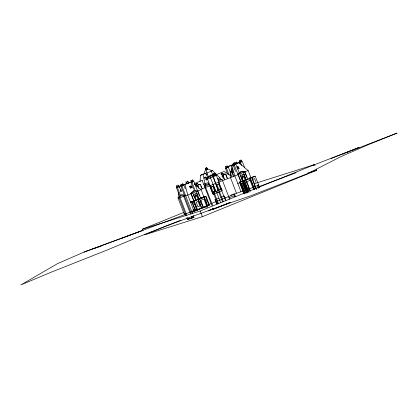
<?xml version="1.0" encoding="UTF-8"?>
<svg xmlns="http://www.w3.org/2000/svg" width="418" height="418" viewBox="0 0 418 418"><rect width="100%" height="100%" fill="white"/><g stroke="black" fill="none" stroke-linecap="round" stroke-linejoin="round"><path stroke-width="0.63" d="M206.074 167.994L206.565 169.656L206.435 170.649A3.793 1.144 69.5 0 0 206.941 173.01L208.488 177.023M194.302 197.322L194.71 196.047L195.598 195.452L195.023 193.973M200.07 181.668L200.447 175.294L205.275 173.339M185.279 213.697L184.207 214.032L178.058 198.101L178.726 192.505M179.322 187.53L179.468 186.287L181.135 185.608M230.893 173L230.344 177.363L236.494 193.294L243.893 190.739M231.044 171.756L231.823 165.523L233.714 164.776M228.468 167.587L228.651 166.327L233.296 164.441M180.21 190.483L180.388 189.887L180.931 190.253L181.485 191.684L180.764 191.914L180.21 190.483L181.783 189.908M231.541 169.154L232.089 169.52L232.638 170.952L231.917 171.181L231.363 169.75L231.541 169.154L232.68 168.694M189.563 186.809L189.903 186.104L191.371 186.114L191.919 187.551L190.571 188.1L189.563 186.809L191.371 186.114L190.911 186.261M195.885 184.218L196.225 183.512L197.693 183.528L198.247 184.96L196.894 185.508L195.885 184.218L197.693 183.528L196.225 183.512M221.164 173.961L221.503 173.256L222.972 173.271L223.525 174.703L222.172 175.252L221.164 173.961L222.972 173.271L222.517 173.413L223.525 174.703M231.849 176.887L230.166 172.535L230.705 171.652L231.196 171.448L232.189 171.85L233.552 175.382M190.509 185.911L190.018 186.663L190.571 188.1M196.831 183.324L196.34 184.077L196.894 185.508M205.698 177.415L206.152 177.274L204.799 177.822L205.353 179.254L206.706 178.705L206.152 177.274L205.29 177.065L204.345 177.964M214.92 175.372L215.594 175.095L215.04 173.663L214.183 173.46L213.232 174.358M222.115 173.068L221.624 173.82L222.172 175.252M237.476 168.511L237.111 167.555L237.602 166.803L238.464 167.007L239.012 168.444L237.664 168.992M181.067 195.044L184.453 195.885L185.54 195.446L182.154 194.605L181.067 195.044L179.014 197.594L185.921 215.5M227.538 178.502L225.856 174.144L223.944 174.16L222.726 175.393L224.09 178.925L222.099 176.38L223.118 175.215M198.863 184.359L197.38 185.676L198.863 184.359L200.515 184.427L202.197 188.784M222.726 175.393L224.205 174.076M250.486 177.76L250.863 177.566L248.156 170.549L238.767 162.727L235.12 163.872M195.185 195.681L194.459 196.831L194.542 197.714L193.362 194.647L196.826 193.252L197.871 196.361L197.019 196.695M242.278 176.574C240.825 180.602 240.883 177.133 242.691 176.344L242.116 174.865M206.1 180.095L206.999 179.813L206.607 178.799L210.374 175.252L216.226 174.959L219.549 183.575L216.252 184.892L218.139 189.782L221.435 188.466L222.266 190.613L221.859 190.744M206.607 178.799L207.333 178.57L211.1 175.022M218.374 189.699L218.86 189.5L216.968 184.589L216.242 184.871L213.102 175.706L211.372 175.732L210.108 176.924L213.75 185.926L210.453 187.243L212.344 192.134L215.636 190.817L215.934 191.59L215.526 191.716L218.64 190.488L218.139 189.782M211.346 171.228A3.793 3.616 62.9 0 0 209.392 169.452C207.767 168.804 205.698 169.588 204.898 171.134A3.793 3.616 62.9 0 0 204.627 173.736L211.346 171.223L212.887 175.22M192.881 193.001L195.786 200.525L193.874 201.277L190.838 193.497L193.67 191.01L195.237 190.921L191.857 182.164L193.853 181.36L197.599 191.063L197.876 190.979M190.838 193.497L193.947 190.921L197.771 190.707L200.776 198.498L199.114 199.177L196.209 191.653M246.761 179.844L247.869 179.395L244.864 171.599L240.763 171.902L237.931 174.39L240.935 182.18M237.523 174.515L241.04 171.814M204.193 197.427L204.026 196.998L193.555 201.215L197.04 209.998M213.87 193.733L213.332 193.952M211.194 186.951L210.453 187.243M212.297 192.144L213.081 191.846M215.416 190.901L213.535 185.979L212.799 186.271L214.695 191.183L215.422 190.89L215.03 191.063M219.325 183.638L221.279 188.518L220.537 188.811L218.645 183.899L219.549 183.575M223.818 196.214L224.085 196.099L223.724 196.251M83.929 252.127L141.357 230.935L83.929 252.127L57.418 263.701L20.9 284.909L50.15 272.614L107.839 249.739L136.399 237.753L164.807 226.441L221.927 205.713L250.79 195.781L307.22 173.794L341.647 156.275L368.869 144.44L397.1 133.091L355.608 149.116M206.205 167.696L206.1 167.733M221.744 190.577L221.373 190.723M206.377 167.843L205.63 168.454L206.011 169.833M205.917 168.783L205.646 168.893L207.318 168.266L207.678 169.206L207.124 169.379M205.792 168.846L206.111 169.671L207.49 169.138L207.171 168.313M206.952 169.327L206.633 168.506L206.309 168.637L206.79 169.431L207.365 169.201L207.046 168.376M200.447 175.294L205.614 173.428L208.007 177.666M211.053 171.223L212.605 170.591L219.925 177.817L220.777 180.027M176.861 187.572L176.417 186.423A0.716 0.329 67.9 0 1 176.474 185.655A0.716 0.329 67.9 0 1 177.044 186.224L178.523 185.623L178.961 186.773M186.454 183.685L186.01 182.535A0.716 0.329 67.9 0 1 186.067 181.767A0.716 0.329 67.9 0 1 186.642 182.337L188.116 181.736L188.56 182.885M181.391 186.146L180.947 184.996A0.716 0.329 67.9 0 1 181.004 184.233A0.716 0.329 67.9 0 1 181.579 184.798L183.053 184.202L183.492 185.352L180.989 186.297L184.411 195.164M239.775 162.461L239.331 161.311A0.716 0.329 67.9 0 1 239.389 160.543A0.716 0.329 67.9 0 1 239.963 161.113L241.437 160.512L241.881 161.661L239.378 162.607L239.833 163.788M191.35 182.3L190.906 181.156A0.716 0.329 67.9 0 1 190.963 180.388A0.716 0.329 67.9 0 1 191.538 180.957L193.011 180.357L193.456 181.506L190.948 182.452L193.524 189.124M225.887 168.245L225.412 166.557A0.747 0.345 67.9 0 1 225.725 166.458L226.096 166.96L227.57 166.359L227.993 167.451M182.797 184.934L189.725 182.603M180.769 190.274L179.364 186.627L177.368 187.436L180.79 196.298M186.966 183.549L188.957 182.739M183.115 185.137L191.47 181.898M235.397 164.091L238.767 162.727M227.711 174.154L225.485 168.397L226.483 167.989M230.172 171.918L228.39 167.299L226.394 168.109L229.064 175.022M234.373 164.901L235.553 164.426L235.109 163.276A0.716 0.637 72.6 0 0 234.263 162.848A0.716 0.637 72.6 0 0 233.928 163.757L234.373 164.901L233.584 165.152L233.145 164.002A0.716 0.637 72.6 0 1 234.111 163.224M235.527 171.364L233.187 165.298L235.951 164.274L239.368 173.125L238.96 173.256M194.375 183.523L202.249 180.33M216.487 174.552L224.173 171.432L231.034 175.957M218.233 190.618L212.694 175.837L210.965 175.858L211.372 175.732M210.635 177.849L206.816 179.332M216.43 175.497L210.228 177.979L210.087 177.613M237.111 167.555L238.464 167.007L238.004 167.153M230.166 172.535L230.658 172.336M197.881 185.775L196.361 185.582L197.881 185.775L198.931 188.497M230.705 171.652L231.703 172.049L233.009 171.532M232.465 172.561L233.584 172.106M217.564 178.773L219.925 177.817M208.519 183.758L204.444 185.32M218.003 179.912L220.364 178.951M211.811 205.275L204.496 186.308L209.157 184.479L212.966 194.349L214.225 193.874L213.692 192.494L214.073 192.379L218.332 203.414M218.05 180.869L221.989 179.27L229.743 199.365M200.473 189.485L213.17 184.427M212.762 184.552L218.969 182.076M218.562 182.201L238.035 174.656M205.478 196.873L205.316 196.444L205.964 196.241L209.376 205.081L207.349 205.902L201.063 189.657L187.792 195.044L179.118 197.866M248.156 170.549L237.628 174.787M194.407 197.756L195.169 197.448M241.499 178.648L242.241 178.35M244.086 177.598L244.964 177.253L243.919 174.144L240.59 175.497M243.971 193.952L239.441 182.201L245.836 180.006L250.147 191.188M248.548 179.092L249.499 178.705L249.3 178.199L250.863 177.566M202.275 197.4L200.337 198.158L205.63 196.408L209.042 205.248L208.686 205.358M239.441 182.201L240.946 181.663M204.324 197.301L204.156 196.873L204.846 196.591L201.586 197.677L202.484 197.876L202.317 197.448M244.791 193.691L240.256 181.945L243.02 181.015M259.531 187.353L255.215 176.166L242.806 181.146L243.49 180.863M204.156 196.873L205.964 196.241M254.322 189.464L250.006 178.282L251.693 177.629L256.229 189.375M198.075 199.443L199.757 198.79L203.169 207.631L202.824 207.741M237.785 183.46L239.634 182.708M216.592 192.876L219.518 191.763L223.243 201.419M221.786 190.843L213.817 194.004L215.902 199.396L215.322 199.642L218.927 198.236M250.063 180.377L246.824 181.694L250.434 191.042M243.093 183.267L243.966 182.932M252.681 179.406L254.593 178.627L256.365 183.215L254.447 183.993M143.06 230.898L142.407 229.2L183.518 212.511M216.696 204.005L215.045 199.741L216.305 199.266L217.95 203.535M223.865 196.235L220.814 197.4M244.812 187.719L245.502 187.436L244.859 185.77M199.548 208.702L193.414 211.189L192.975 210.05L196.648 208.77L193.628 201.157L194.715 200.744M184.207 214.032L185.576 213.478M230.72 195.222L232.528 194.49M208.895 204.491L219.696 200.238M219.445 200.269L236.494 193.294M201.868 207.756L203.65 207.035M204.836 206.555L206.617 205.834M197.113 210.008L196.418 210.197M197.009 210.061L207.349 205.902M258.658 185.085L246.244 190.059M142.407 229.2L200.206 211.017L314.545 164.608L314.984 165.742M180.262 220.385L144.591 234.864L202.39 216.681L316.734 170.272L316.295 169.138M213.326 208.697L208.18 210.86L213.635 208.707M186.799 217.762L187.452 219.466L193.978 217.313L193.32 215.615M212.908 208.107L213.342 209.235L230.193 202.401M227.46 203.571L230.271 202.427M187.452 219.466L193.978 217.313M194.051 201.225L195.786 200.525M343.068 154.106L344.86 153.396M347.248 152.445L350.232 151.253M351.428 150.778L354.412 149.592M331.035 158.553L359.052 147.439L312.1 165.664M202.929 207.965L205.917 206.785M296.153 172.707L258.705 186.715M192.134 212.151L196.345 210.541M196.241 200.185L194.731 200.739L194.877 201.178L194.422 200.839L193.628 201.157L193.921 201.068M190.911 202.484L191.439 202.286M121.586 238.281L185.843 214.209M206.91 168.417L207.318 168.266L206.644 167.759M191.35 202.317L193.842 201.502M191.956 211.931L206.633 206.466M228.636 197.886L234.65 195.65M191.507 202.26L191.951 202.098M252.686 177.07L254.207 176.516M212.976 191.872L211.184 186.951M92.78 248.914L96.339 247.769M98.12 247.195L101.088 246.244M257.336 182.718L314.545 164.608M308.024 173.026L316.734 170.272M193.936 210.975L196.303 210.233M206.633 168.506L206.79 169.431M206.764 168.444L207.318 168.266M207.49 169.138L207.218 169.243L206.905 168.397M206.111 169.671L206.377 169.562M233.145 164.002L233.928 163.757M211.1 171.066L212.605 170.591M239.378 162.607L240.407 162.262L239.963 161.113M228.651 166.327L233.328 164.859M231.823 165.523L234.885 175.936L241.029 191.867M227.481 167.587L228.39 167.299M206.142 174.363L207.323 173.998M225.485 168.397L226.514 168.046L226.096 166.96M213.572 173.653L214.183 173.46M214.586 173.81L215.04 173.663L213.692 174.212L214.058 175.168M236.99 166.996L237.602 166.803M204.684 177.258L205.29 177.065M231.363 169.75L232.089 169.52M179.468 186.287L181.898 185.519M212.694 175.837L213.102 175.706M216.226 174.959L210.374 175.252M178.334 186.971L179.364 186.627M212.793 176.516L213.342 176.328M209.94 177.671L210.494 177.488M225.856 174.144L223.944 174.16M222.099 176.38L222.998 176.098M200.515 184.427L198.602 184.442M202.108 180.388L203.639 184.296L208.08 182.619L209.35 185.911M240.763 171.902L244.864 171.599M244.692 171.955L244.969 171.871M221.347 179.474L221.989 179.27M243.725 174.442L244.002 174.353M193.362 191.104L193.947 190.921M197.495 190.796L197.771 190.707M213.75 185.926L215.636 190.817M178.058 198.101L179.667 197.594M196.909 193.461L196.632 193.55L198.837 199.261L196.272 200.3L194.804 196.486L196.648 195.739L201.481 208.284M254.567 176.37L255.215 176.166M249.3 178.199L253.026 177.028M251.349 177.739L251.693 177.629M245.836 180.006L245.481 180.116L246.63 183.089M221.326 189.364L221.733 189.234L212.433 192.97M220.871 189.584L221.253 189.464L225.511 200.499M242.931 183.058L241.191 183.669L241.881 183.387L245.721 193.341M205.275 196.517L205.63 196.408M199.757 198.79L199.412 198.9L199.579 199.329M201.345 198.32L203.054 197.787M195.77 200.347L190.524 202.134L191.789 201.664L194.757 209.366L193.497 209.836L187.792 195.044L184.934 184.568M193.555 201.215L194.203 201.011L197.615 209.852L185.268 213.802M193.774 201.523L191.512 202.234L191.345 201.805L193.983 200.974L194.151 201.403M194.339 202.793L192.766 203.289L195.075 209.266M223.938 196.131L224.346 196.005L225.992 200.269M254.787 186.653L255.137 186.543M248.924 189.035L249.274 188.926M215.045 199.741L215.453 199.611L217.099 203.879M245.674 190.174L243.699 190.859M245.512 190.289L246.463 189.929L245.888 188.434M224.257 198.357L224.638 198.236M192.975 210.05L196.57 208.922M205.358 206.34L205.687 206.241M208.253 205.431L207.568 205.708M209.376 205.081L206.257 206.121M204.998 206.518L205.489 206.361M194.757 210.646L198.351 209.512M226.441 204.021L226.822 203.9L213.342 209.235M212.192 209.157L212.574 209.042M211.712 209.387L212.119 209.261M243.14 176.224L242.55 176.391L242.795 177.018M196.047 195.331L195.457 195.499L195.702 196.126M243.004 176.265L243.605 176.218M195.911 195.373L196.951 195.441L197.871 196.361M243.464 176.265L244.436 176.553L244.964 177.253M196.371 195.373L197.735 196.408M196.632 186.292L197.662 186.684L197.39 185.973M243.908 176.375L244.828 177.3M194.621 184.411L195.169 184.777M194.636 184.307L201.063 189.657M238.344 167.581L239.012 168.444M203.639 184.296L205.201 186.287M191.251 186.689L191.919 187.551M227.57 166.359L227.199 165.862A0.747 0.345 67.9 0 0 226.885 165.956L226.859 166.228M258.105 184.233L259.322 187.389M257.3 185.634L258.392 188.466M251.944 177.498L256.474 189.244M250.356 178.172L254.672 189.354M249.358 178.543L253.669 189.73M244.619 167.581L242.278 161.515L240.287 162.325L241.458 165.356M244.587 171.688L246.698 177.164M243.302 172.545L246.207 180.069M243.945 175.011L245.93 180.153M248.005 186.658L248.694 188.44M244.467 180.503L249.029 192.301M244.143 180.66L248.459 191.841M243.454 180.942L247.989 192.688M243.783 182.985L244.211 184.098M246.683 190.498L247.336 192.196M239.974 173.893L247.336 192.891M240.533 175.748L241.635 178.606M241.719 179.223L242.383 180.937M242.335 181.292L246.866 193.043M242.764 183.173L246.604 193.121M238.203 174.301L241.014 181.584M234.252 164.964L237.999 174.672M240.684 182.415L244.812 193.053M239.765 182.096L244.3 193.847M231.703 172.049L233.38 176.406M234.414 193.659L235.506 196.491M233.657 193.9L234.749 196.732M225.872 174.938L226.958 177.76M222.987 175.309L224.67 179.667M219.251 183.993L219.946 185.78M220.406 186.977L221.096 188.769M218.734 192.008L222.46 201.669M216.848 192.85L220.573 202.505M213.457 186.344L215.296 191.12M206.058 168.762L206.372 169.588M207.333 178.57L210.656 187.18M212.543 192.071L213.373 194.224M205.86 186.083L205.008 183.868L202.96 174.505M205.139 186.109L212.673 205.635M206.602 199.95L207.297 201.753M200.744 185.785L201.398 187.478M204.627 196.721L204.794 197.155M204.287 196.951L207.699 205.792M207.072 206.126L207.506 207.26M206.711 206.158L203.974 199.067L200.734 200.379L203.472 207.474M206.21 205.76L206.868 207.464M202.767 197.244L202.934 197.672M197.641 185.592L198.482 187.771M201.951 197.5L202.113 197.933M197.829 191.653L199.423 195.791M200.321 201.257L201.46 204.203M191.538 180.957L191.977 182.107M198.419 199.334L201.831 208.174M200.206 211.017L202.39 216.681M191.115 193.409L194.119 201.199M186.642 182.337L187.086 183.486M195.243 204.501L195.938 206.304M185.299 188.852L183.894 185.2L181.898 186.01L192.447 213.347M181.579 184.798L182.018 185.947M185.524 195.457L185.623 195.723M184.453 195.885L191.141 213.222M192.238 216.054L192.891 217.752M183.732 196.418L190.535 214.053M191.407 216.315L192.066 218.013M177.044 186.224L177.488 187.374L176.459 187.719L179.871 196.564M180.012 197.589L186.815 215.218M187.687 217.485L188.346 219.184M240.721 160.366A0.716 0.329 67.9 0 1 240.956 159.942A0.716 0.329 67.9 0 1 241.437 160.512M236.395 162.377A0.716 0.329 67.9 0 1 236.63 161.954A0.716 0.329 67.9 0 1 237.111 162.529L235.637 163.124A0.716 0.329 67.9 0 0 235.068 162.555A0.716 0.329 67.9 0 0 235.01 163.323M192.317 179.928A0.716 0.329 67.9 0 1 193.011 180.357M182.332 184.051A0.716 0.329 67.9 0 1 182.567 183.633A0.716 0.329 67.9 0 1 183.053 184.202M187.4 181.59A0.716 0.329 67.9 0 1 187.635 181.166A0.716 0.329 67.9 0 1 188.116 181.736M177.802 185.32A0.716 0.329 67.9 0 1 178.089 185.069A0.716 0.329 67.9 0 1 178.523 185.623M243.715 176.642L241.87 177.389L243.344 181.203L245.188 180.456L243.715 176.642M198.158 201.445L196.241 202.223L197.991 206.753L199.909 205.98L198.158 201.445"/></g></svg>
